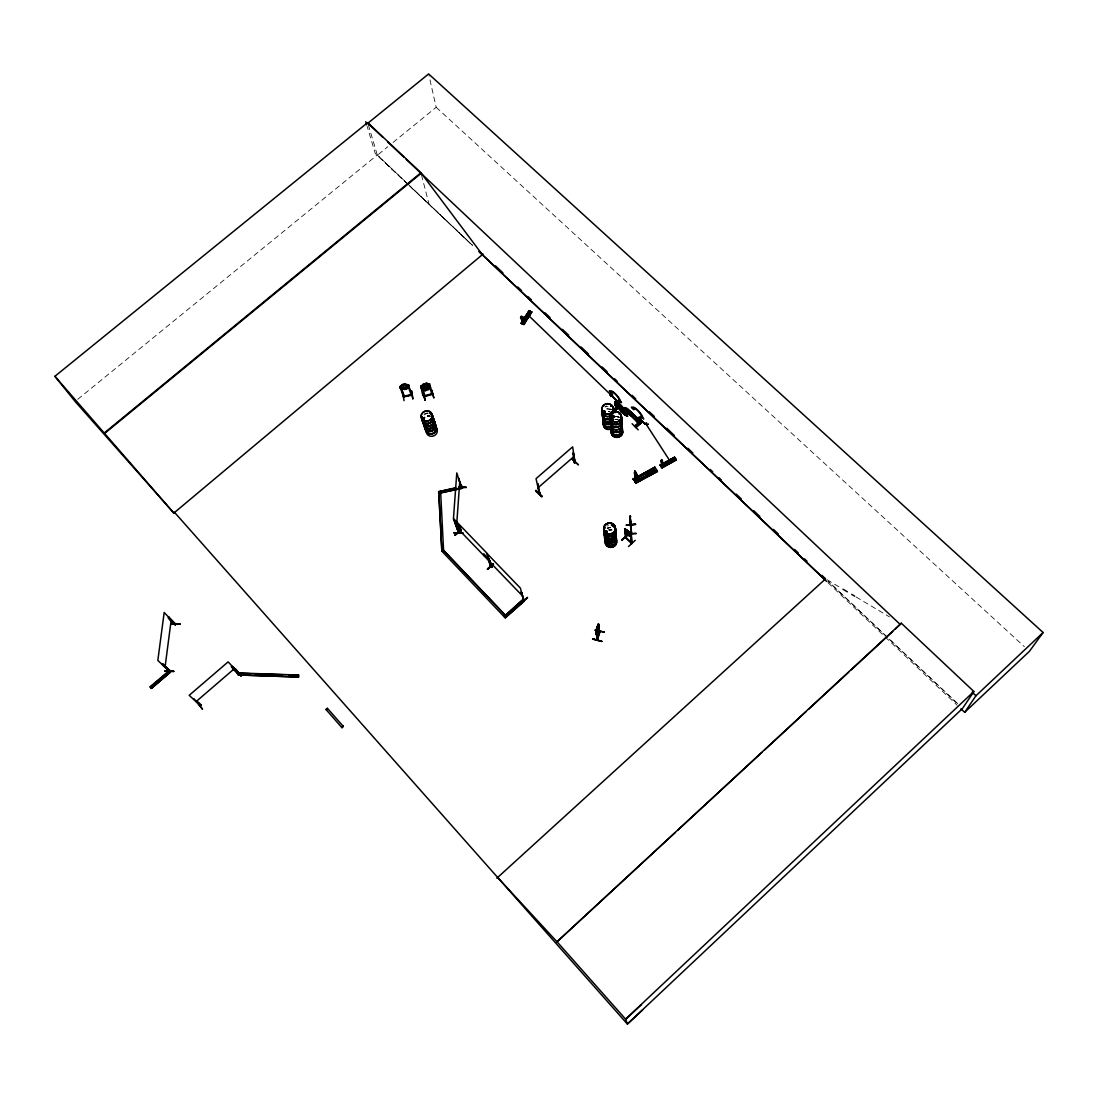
<?xml version="1.0" encoding="UTF-8"?>
<svg xmlns="http://www.w3.org/2000/svg" width="1098" height="1098" viewBox="0 0 1098 1098"><rect width="100%" height="100%" fill="white"/><g stroke="black" fill="none" stroke-linecap="round" stroke-linejoin="round"><path stroke-width="0.75" stroke-dasharray="5 3.75" d="M612.89 416.966L613.59 415.62M77.766 399.301L377.287 154.996L472.442 245.252M408.14 184.437L377.369 155.257L387.827 146.72M393.057 142.465L436.181 107.275L429.002 75.611M607.208 528.124L610.227 527.438A5.861 5.476 -5.8 0 0 607.249 528.069M619.245 417.336A5.819 5.298 -6.6 0 0 613.439 417.267L614.866 416.746M618.037 419.491A5.723 5.215 -6.5 0 0 615.086 419.45L618.064 419.312M615.072 419.409L618.078 419.422M608.443 411.311L609.925 411.517L608.443 411.434M617.872 416.787L616.376 416.581L619.258 417.336A5.819 5.298 -6.6 0 0 613.453 417.405M428.796 415.84L430.251 416.046A5.71 5.174 -18.6 0 0 427.328 416.018M827.055 579.717L841.562 588.363M856.083 596.996L889.449 616.87M436.181 107.275L1024.379 646.681M408.031 184.45L375.255 153.5L367.185 126.476M472.456 245.307L409.266 185.617L472.552 245.54M957.703 703.626L828.098 581.213L957.456 703.859M827.961 582.681L883.89 635.728M885.125 636.909L957.209 705.273M368.324 124.829L377.369 155.257M421.495 174.966L429.057 204.283M613.892 415.332L614.057 416.815A5.71 5.202 -7.1 0 0 613.809 415.511M423.924 414.948A5.641 5.106 -18.6 0 1 427.973 413.493M424.995 413.781A5.737 5.188 -18.6 0 1 427.877 413.109M424.981 413.685A5.641 5.106 -18.6 0 1 426.367 413.191M427.369 416.156A5.71 5.174 -18.6 0 1 430.292 416.197M427.438 416.389A5.627 5.092 -18.6 0 1 428.893 416.238M425.05 413.919A5.737 5.188 -18.6 0 1 427.932 413.246M611.957 530.114A5.861 5.476 -5.7 0 0 608.937 530.046A5.833 5.449 -5.7 0 1 611.957 530.265M607.29 528.467A5.861 5.476 -5.8 0 1 610.241 527.809M607.235 528.262A5.957 5.572 -5.8 0 1 610.227 527.575M607.043 526.066A5.888 5.49 -5.8 0 1 608.484 525.544M613.466 417.185A5.737 5.215 -6.6 0 1 619.19 417.254M615.113 419.724A5.696 5.188 -6.5 0 1 618.05 419.752M613.549 415.497A5.806 5.284 -7.2 0 1 611.957 417.858M608.21 408.772A5.806 5.284 -7.2 0 0 606.714 408.936A5.806 5.284 -7.2 0 1 608.223 408.923M612.876 417.034A5.723 5.202 -7.2 0 0 613.494 415.785A5.806 5.284 -7.2 0 1 612.931 416.911M608.237 409.156A5.723 5.202 -7.2 0 1 611.064 409.883M609.719 409.115A5.806 5.284 -7.2 0 1 611.092 409.664M608.429 411.338A5.696 5.188 -7.1 0 1 609.884 411.53M613.768 415.25A5.696 5.188 -7.1 0 1 613.906 416.595L613.919 416.993A5.696 5.174 -7.1 0 0 613.796 415.662M608.457 411.599A5.71 5.202 -7.1 0 1 609.912 411.791M605.108 407.029A5.737 5.215 -7.2 0 1 608.004 406.37M612.629 415.854A5.682 5.174 -7.1 0 1 613.494 416.938M614.057 417.871A5.765 5.243 -7.1 0 0 612.657 415.497L613.974 417.762A5.682 5.174 -7.1 0 0 612.588 415.387M606.467 406.123L605.039 406.631A5.833 5.298 -7.2 0 1 606.467 406.136M610.447 529.634L608.896 529.785A5.833 5.449 -5.7 0 1 611.929 529.895L610.447 529.634M610.447 529.73L608.896 529.881L610.447 529.758M611.092 409.513L609.706 408.964A5.806 5.284 -7.2 0 1 611.078 409.513M428.742 415.771A5.641 5.106 -18.6 0 0 427.287 415.922A5.627 5.092 -18.6 0 1 428.742 415.771"/><path stroke-width="1.5" d="M164.851 671.043L173.909 671.427L164.961 671.29M672.182 458.648L673.733 460.968M672.278 461.846L670.727 459.444M661.861 464.125L660.406 465.428L674.597 457.235L660.2 465.113L660.694 465.868L674.913 457.866M674.584 457.344L660.173 465.072L661.847 467.556L676.162 459.65L661.97 467.844L676.286 460.007L674.597 457.235M453.872 532.859L462.862 532.832M237.758 673.445L237.237 672.964L238.376 672.909L228.137 661.874L189.199 695.322L200.275 705.657L200.797 704.806L200.316 705.712M237.36 673.294L238.046 672.813M238.293 672.964L298.642 675.05L298.629 677.013L238.252 674.982L238.376 672.909L237.648 673.472C227.89 664.345 231.307 663.521 238.444 673.239L250.179 673.637M638.336 419.189L638.034 418.393L639.022 419.326L639.091 424.075L638.405 423.416M615.8 403.323L615.484 402.376M615.909 402.431L617.09 403.103L616.651 408.374M599.234 632.036C601.704 628.934 592.618 652.555 599.879 631.528M458.25 532.159C458.099 533.848 458.223 530.965 459.019 532.516M461.325 487.375L461.668 488.226M458.676 532.804L458.552 531.707M461.736 487.965L458.58 478.55L461.833 487.704M458.648 487.388L466.156 487.114L461.668 487.073M455.327 523.526L459.17 533.34M458.895 478.55L458.525 479.304M458.195 531.679L458.044 532.448M662.519 466.389L662.574 462.08L662.959 463.781M456.809 522.621L459.733 482.132M601.773 641.205L592.632 638.926L601.773 641.41M631.199 525.448L631.172 524.762M631.048 532.791L631.542 533.518L630.458 524.021M631.501 533.12L630.897 524.034M631.13 533.45L630.746 524.693M179.976 624.254L171.137 624.048L179.852 624.062M169.353 671.07L169.545 670.151L169.298 671.303L157.838 660.42L164.165 612.492L175.392 624.158M169.023 670.878L169.161 670.164M175.749 624.186L175.282 625.119L175.035 624.076M169.751 670.507L169.655 671.29M169.806 670.507C161.145 665.978 158.62 658.58 169.367 670.343M175.776 624.337L168.776 617.007L168.365 617.79C169.806 621.962 177.849 624.625 175.007 624.748M631.926 543.222L625.325 537.1L631.693 543.551L631.089 542.687M625.338 537.059L631.926 543.345L631.377 534.836L630.403 534.383M162.545 664.565L162.655 663.741M168.776 617.007L168.365 617.79M617.09 400.564L611.71 395.829L618.421 402.595L618.572 401.854M625.462 537.526L625.023 528.632L626.011 537.993M165.043 667.186L171.206 619.862M669.821 461.05L669.492 462.285L669.135 461.064M615.209 401.882L625.352 411.723L615.141 401.58L615.566 405.574L615.347 402.623M648.191 474.158L647.71 473.005M523.719 600.373L523.17 600.126M523.142 599.92L523.856 600.716L523.526 599.577M490.477 565.003L490.724 565.841L490.106 565.209M491.053 565.923L490.092 565.333M490.916 566.39L491.918 567.048L491.204 566.046M595.981 632.915L597.49 625.764M596.077 633.944L598.492 623.993L599.563 632.475M634.795 470.96L636.209 473.06M637.183 477.232L636.497 473.43L637.156 476.628M630.321 521.193L630.595 526.313L630.636 524.693M613 525.599L613.013 525.956A5.984 5.586 -5.8 0 1 615.058 528.056M605.767 531.103L606.796 531.803M606.782 531.693L606.645 530.91M619.148 414.262L619.313 413.356M610.625 405.793L611.312 406.342L611.092 405.491M610.666 406.109L611.531 405.917M612.135 420.328L612.217 418.928L612.451 420.122M612.066 419.628L612.945 419.093L612.588 420.012M604.682 412.107C606.576 411.187 602.871 413.397 603.79 411.146M604.339 419.409L604.476 420.218M596.077 632.05L597.436 640.244L596.104 631.954M459.197 533.271L458.484 532.338M660.914 460.391L662.629 466.334M661.421 460.515L661.902 459.829M615.415 405.313L625.558 415.058L615.402 404.942L616.047 405.56M424.322 418.805L422.895 419.312M430.169 412.67L430.279 412.889M429.84 413.273L430.581 413.438M423.746 419.203L423.087 418.311M601.759 641.452L592.618 638.995M636.566 417.899L637.073 421.179M636.634 417.803L636.744 421.495M637.334 421.797L631.954 416.073M403.268 384.698L403.076 386.99L405.176 387.223L405.684 385.673L403.241 384.616M631.089 533.477L630.156 516.115L630.499 524.926M599.7 632.311L598.355 624.076L599.247 632.393M424.336 384.108L424.103 386.469L426.161 386.565L426.683 384.945L424.308 384.026M425.228 396.323L421.742 385.974L420.959 386.208C423.91 402.87 422.469 393.825 432.777 394.168M431.926 394.072L432.667 393.866L424.363 396.186M598.547 625.009L598.781 624.199M424.857 385.727L424.624 388.088L426.683 388.184L427.204 386.578L424.885 385.823M171.123 623.952L180.003 623.801L171.178 623.595M458.566 532.503L453.419 519.011L456.782 472.909L461.736 488.459M458.593 532.818L453.831 518.887L486.62 552.857L491.053 566.76M535.618 490.806L542.124 496.543L535.934 490.298M411.325 395.266C413.081 394.813 409.376 389.227 408.456 384.698L407.66 384.876L411.325 395.307L411.119 394.511M490.188 565.621L487.883 557.139L491.931 567.007L489.818 560.419M575.105 462.436C569.793 433.271 578.399 482.365 572.895 453.254M539.022 493.345L539.845 492.631M642.632 1009.913L627.397 1024.063L625.599 1019.164L973.871 691.479L901.307 623.211L895.254 629.154M646.31 473.375L646.214 474.185M647.477 474.83L648.191 474.061M409.183 386.647L408.607 384.945L405.093 383.984L402.184 384.657L401.374 386.592L401.813 387.8L405.972 387.951L407.523 386.578L405.107 384.08L402.252 384.684L399.85 386.908L400.427 388.514L406.85 388.884C411.942 383.476 406.644 390.421 403.886 389.419L400.413 388.431M526.669 316.032L527.232 316.951L527.85 316.128M639.063 423.952C637.073 424.089 639.75 424.13 638.322 418.558L637.595 419.312L638.432 419.848M638.446 418.928L637.718 419.436M613.411 419.793L612.368 420.314M603.543 411.517L604.641 412.052M638.226 429.867L632.105 423.704M425.008 396.021L424.35 396.213M596.447 632.215L598.383 623.966L596.543 628.742L596.338 632.887M423.759 419.271L423.828 418.228A5.641 5.106 -18.6 0 0 424.432 424.83A5.641 5.106 -18.6 0 0 431.596 424.926A5.641 5.106 -18.6 0 0 433.353 418.407A5.627 5.092 -18.6 0 1 431.583 424.912A5.627 5.092 -18.6 0 1 424.446 424.83A5.627 5.092 -18.6 0 1 423.718 418.283M422.84 418.407L422.73 419.23M523.032 322.441L522.291 323.114L522.854 322.277M522.168 323.553L522.305 323.21M522.497 323.237L523.019 322.455L522.017 322.757M646.695 425.063L648.122 424.157L646.695 425.063L670.988 462.56L669.437 460.144M400.592 386.62L404.27 396.817L404.078 396.049M404.393 396.762L400.701 386.359L399.946 386.894L400.701 386.359M403.35 396.529L412.038 394.786M411.983 395.115L411.805 394.374L411.928 395.184L403.515 396.927L399.905 386.523M521.975 323.663L521.138 323.265L529.112 310.734L531.803 311.928L523.485 324.377M523.156 324.212L531.473 311.859M523.321 324.198L531.775 311.832L523.966 324.624L521.125 323.251L529.277 310.624L529.963 311.146L522.003 323.677L529.812 311.022M521.66 316.251L522.648 316.924M521.276 318.557L521.207 318.653A1.963 0.714 33 0 1 521.303 317.377L521.358 317.281A1.963 0.714 33 0 0 521.276 318.557L522.195 322.318L523.87 323.128L523.65 319.696A1.963 0.714 33 0 0 523.046 318.091L522.717 316.828M522.25 322.222L523.924 323.032L523.581 319.793A1.963 0.714 33 0 0 522.977 318.187L522.868 317.102M521.454 323.416L529.291 310.72M973.802 691.726L962.424 708.581L627.397 1024.063L174.527 512.354L173.772 512.986L54.9 376.298L367.665 122.619L420.918 172.757L482.365 254.667L479.895 252.32L824.873 579.524L496.859 878.194M616.102 402.266L617.103 403.213L616.362 403.844L615.813 403.076M616.17 407.783L616.856 408.442L616.403 402.444L615.676 403.199M960.928 708.814L964.662 712.341L975.957 695.748L1043.1 632.517L428.618 73.937L367.844 123.237L382.708 137.223M1043.1 632.517L1029.43 651.32L964.662 712.341M637.238 418.338L637.362 422.085L637.54 418.132L626.985 408.607L637.513 418.118M574.446 462.903L574.858 461.764M574.24 462.574L575.091 462.025L574.227 462.258M538.006 483.957C537.375 483.01 539.447 495.486 539.777 492.728M538.94 493.318L539.804 493.112M646.324 423.581C647.6 420.918 643.332 425.859 646.132 423.814M237.154 672.992L237.937 672.388M199.767 705.177L201.003 705.081L200.44 704.641M200.097 705.287L200.673 704.861M197.105 702.226L202.526 709.239L197.201 702.349M605.876 530.979L605.643 532.118M606.618 531.075L605.753 531.514L606.604 531.94M542.055 496.392L535.893 490.531M541.753 496.845L535.646 490.751M610.186 394.251C608.278 397.325 613.137 392.398 610.186 394.251L527.136 314.097M597.23 639.269L596.667 628.756M420.959 386.208L426.175 383.216L429.565 384.026M423.828 385.837L426.724 384.931L430.114 385.727L427.767 388.157L424.857 388.994L421.495 388.28L423.814 385.755M424.899 388.939L421.467 388.198L423.897 385.878L423.375 388.994L427.451 388.87L428.989 387.388L426.697 384.986L429.991 385.659M424.857 388.994L427.74 388.074L430.087 385.645M429.593 384.108L426.175 383.216L428.467 385.769L425.05 387.8L422.84 387.374L423.252 384.039L420.918 386.496L422.03 389.886L425.448 390.627L428.289 389.776L430.526 387.361M399.946 386.894L402.252 384.684M634.864 480.169L634.919 481.404L634.15 479.291L635.111 481.295M625.64 1019.301L641.493 1004.601M675.201 832.545L557.002 941.796L901.307 623.211M677.713 830.225L761.971 752.35M764.483 750.03L805.973 711.669M808.485 709.349L848.727 672.154M851.238 669.835L892.743 631.474M628.921 533.052L628.18 531.103M631.762 543.62L631.199 535.097L628.893 531.624L629.14 535.797L631.226 536.387M629.14 535.797L624.638 528.907M631.377 534.836L628.825 531.693L630.046 535.097L627.274 533.175L625.791 530.965L626.725 529.483M628.509 546.543L635.248 540.312M627.397 534.904L621.756 539.928L628.797 534.15L622.058 540.189M626.052 537.745L625.599 537.155M631.487 542.783L630.499 534.465L631.13 535.042M523.609 599.865L521.358 592.11L524.089 600.373M521.934 592.7L521.125 592.33M527.369 597.381L520.548 603.667L527.493 597.614M520.589 603.708L527.465 597.573M490.971 566.472L491.931 567.007M488.445 557.702L487.636 557.345M489.077 559.074L488.761 558.278L491.684 567.268M487.498 568.915L493.153 563.85M487.361 569.135L493.235 563.974M487.636 569.395L493.331 564.262M493.51 564.317L487.608 569.286M571.934 459.225L578.468 464.879L572.264 458.895M443.112 549.933L505.272 615.168L443.112 549.933L441.767 551.086L505.204 617.845L523.664 601.58L522.387 600.084L503.996 616.582M505.231 615.498L522.387 600.084M456.233 524.748C454.38 521.234 461.393 536.757 458.827 532.201M460.652 530.224L454.984 535.179L461.009 530.526M454.997 535.193L460.899 530.375M341.958 727.686L343.194 726.272L341.958 727.686L326.024 709.541L327.41 708.32L343.345 726.464M235.796 669.149L241.107 675.997L235.507 669.396M624.666 411.338L627.48 416.375L627.48 415.044L621.221 409.403L622.895 412.546M632.722 416.389C623.321 411.681 640.175 420.658 629.84 411.434M639.201 416.732L640.765 418.777M639.022 419.23L638.295 419.971L637.595 419.203M640.752 418.201L640.587 418.928M634.52 426.175L641.163 420.41M635.591 427.04L642.261 421.454M635.907 427.493L642.508 421.701L635.893 427.465M194.03 698.63C192.315 699.097 199.932 702.185 200.989 705.026M443.208 550.18L441.767 551.086M616.898 401.127C619.272 402.691 629.73 415.387 617.323 401.799M616.582 408.442L616.307 403.666L617.09 403.103M615.36 404.97L625.558 415.058M612.753 410.13L619.382 404.407M613.096 410.46L619.615 404.627M613.864 411.174L620.466 405.436M613.768 410.954L620.439 405.409M614.111 411.421L620.713 405.684L614.111 411.434M619.643 407.578L622.305 412.587L624.913 414.797M619.588 408.827L622.388 412.519M622.113 408.744L619.574 407.495L619.656 408.881M624.817 408.868L627.452 412.683L624.817 407.674M625.105 408.483C634.013 415.456 626.093 412.972 624.735 407.591L627.301 408.84M627.164 409.156L627.219 408.401M627.246 408.964L624.666 407.646L629.264 411.476L630.925 414.605L629.401 413.932M615.745 402.156L615.113 401.594L625.119 411.928M537.91 487.869L574.034 456.452M637.416 422.071L627.233 411.599L627.452 412.368M627.205 412.285L637.65 421.824L627.191 411.956M627.027 415.14L622.593 410.899L627.095 415.071M631.117 532.379L631.076 533.381M196.02 701.663L234.382 668.668M151.4 688.419L150.11 686.95L169.119 670.7L170.41 672.168L151.4 688.419L170.41 672.168M168.076 671.99L150.11 686.95M483.065 254.077L173.841 513.068L75.117 401.47L54.9 376.298M626.793 530.979L628.111 531.171M104.735 432.598L420.918 172.757M105.106 433.051L421.083 173.36M634.658 479.799L635.124 479.716M661.092 465.511L661.696 465.374M668.998 461.229L669.821 461.119M645.006 423.952L638.707 417.94L644.979 423.842M605.698 530.91L606.59 530.705M606.892 532.063L605.561 531.871M604.024 411.379L604.806 411.393M241.148 675.915L235.356 669.327M539.626 492.81L537.787 483.738M539.338 493.524L536.03 478.659L572.662 446.845L575.009 462.464M637.211 477.177L636.716 481.048L635.179 478.618L634.356 472.414M661.229 461.421L661.065 460.597M654.888 467.432L633.422 479.263L635.564 477.356M635.893 483.202L657.428 471.44L635.605 482.736L633.258 479.085L654.724 467.254M633.285 479.112L654.902 467.281L657.414 471.426M635.179 478.618L634.781 473.567M636.401 477.932L655.039 467.748M633.875 479.963L653.804 468.846M655.355 468.105L633.67 479.716M660.474 465.538L674.899 457.784L660.461 465.525M654.106 469.313L634.026 480.279L633.244 479.03M661.943 467.817L661.435 467.007L675.846 459.28L661.627 467.309L660.296 464.729M661.463 467.048L675.86 459.252M655.177 470.946L635.097 481.926L635.907 483.202M657.235 471.069L635.742 482.887L657.263 471.124L656.604 470.164L635.111 481.953L656.81 470.411M428.838 384.327L431.953 394.429M423.073 392.631L425.214 400.29M402.623 392.659L404.078 400.66M403.474 396.186L404.174 396.076M646.695 473.114L647.71 473.101M423.142 418.132L424.377 418.64M603.982 411.023L604.874 411.036M612.794 420.328L613.219 419.052M428.632 384.245L429.387 383.792L428.796 384.204M421.042 386.469L421.742 385.974M429.387 383.792L432.694 394.196L424.404 396.584M425.297 400.29L422.757 392.727L425.228 400.084M433.806 397.874L431.665 389.982L433.806 397.668M458.827 532.448L459.513 533.079L456.946 525.901M490.367 565.223L487.883 557.139M441.794 550.029L438.953 493.263L440.696 493.112L443.551 549.878L441.794 550.029L438.624 491.684L455.835 487.732M458.964 487.018L462.093 486.304L462.519 488.171L438.953 493.263L462.519 488.171M454.366 488.377L438.624 491.684M407.687 385.247L408.456 384.698M404.297 396.158L410.995 394.731M412.848 398.78L411.805 390.902M432.502 393.564L432.626 394.292M439.049 493.537L440.696 493.112M441.698 549.782L443.551 549.878M458.882 532.503L455.643 523.54M631.281 542.714L630.787 534.259M490.133 565.552L490.806 566.129M630.06 516.225L631.13 525.86L630.458 524.089M630.252 517.597L630.595 526.203M630.321 519.793L630.499 524.432M630.389 521.838L630.636 524.775M635.536 524.213L626.299 525.132L635.536 524.199M635.55 524.528L626.299 525.132M626.684 533.601L636.003 533.779M458.593 487.306L466.128 487.581M453.817 532.763L462.917 533.01M164.947 671.207L173.772 671.29M255.216 673.801L282.035 674.694M288.747 674.927L298.642 675.05M597.23 626.944L596.804 630.417L596.955 627.919M628.962 533.642L626.834 531.583M661.161 465.895L661.778 465.099M624.57 528.824L628.934 531.624M646.942 474.844L646.214 474.089M527.109 314.001L529.62 315.222M526.409 315.222L528.92 316.444M522.291 321.947L524.624 323.169M522.236 323.443L522.923 323.924L522.854 323.018M624.899 415.044L627.562 416.307M843.017 589.228L847.368 591.808M851.719 594.402L854.628 596.132M625.805 537.224L625.023 528.632M624.858 414.426L627.411 416.293M641.397 420.63L634.809 426.422M635.55 482.64L656.92 470.644M387.649 141.889L403.748 157.041M406.219 159.375L900.278 624.501M972.238 692.234L975.957 695.748M162.339 663.741L169.408 670.411M495.486 265.853L502.925 272.908M517.817 287.031L521.55 290.558M527.754 296.446L531.473 299.974M545.13 312.916L550.084 317.624M562.505 329.386L568.709 335.274M581.116 347.037L588.569 354.105M602.212 367.048L607.18 371.755M614.619 378.81L617.103 381.171M631.995 395.28L635.728 398.821M649.371 411.764L654.339 416.471M666.747 428.234L674.199 435.288M687.842 448.231L692.811 452.939M710.186 469.422L712.671 471.769M718.874 477.657L721.359 480.004M736.25 494.127L741.219 498.835M753.626 510.597L759.83 516.485M773.486 529.428L778.441 534.136M794.581 549.439L798.301 552.967M804.505 558.855L806.989 561.202M821.88 575.325L825.614 578.852M478.769 251.428L826.725 581.501M637.842 418.544L638.899 419.203M627.246 408.744L637.499 418.558L627.013 408.95M638.748 419.463L638.034 418.393M616.843 400.55L618.613 402.431M615.264 412.395L612.808 410.048L615.278 412.56M629.209 535.728L626.944 533.669L626.642 529.552M661.147 465.442L661.435 466.568L660.831 465.895M661.559 459.623L662.3 460.776M486.936 553.433L520.383 588.103L523.664 600.647M454.943 522.003L460.337 527.603L461.201 530.114L455.821 524.528M456.85 527.562L489.2 561.147M489.53 561.709L522.524 595.967M238.252 674.982L298.629 677.013M497.655 877.467L557.002 941.796M231.307 666.582L237.786 673.486M556.878 941.576L625.599 1019.164M624.817 408.978L627.438 412.052M326.024 709.541L327.41 708.32M626.217 537.347L625.819 532.063M652.72 468.585L655.039 472.222M635.605 477.946L637.718 481.185M635.344 478.522L636.881 480.951M633.381 478.55L633.587 479.304M675.75 459.17L676.272 459.98M655.479 468.448L654.902 467.391M636.071 472.744L634.973 471.015L634.617 473.663M612.451 427.616L612.602 428.042A5.641 5.133 -7 0 1 603.269 424.226M484.506 556.261L483.738 553.845L487.992 558.264L488.747 560.666M505.204 617.845L523.664 601.58M662.492 460.927L662.465 462.134M365.758 121.713L366.705 124.884M425.406 390.682L422.03 389.886M597.655 639.05L596.571 632.091M462.093 486.304L462.436 487.883M411.27 390.806L412.779 398.835M521.179 316.293L521.303 317.377M528.481 311.983L530.965 313.095M595.912 632.805L596.049 634.054M661.339 461.366L661.6 464.715M614.88 401.827L615.086 405.574M634.342 479.181L634.205 480.293M635.55 427.012L642.165 421.234M635.962 533.161L626.725 534.259M630.526 516.252L630.568 517.034L630.197 516.266M638.226 419.793L638.377 424.473M637.801 420.726L637.938 424.061M644.965 472.826L647.271 476.34M630.156 516.115L630.211 517.707M649.083 470.575L651.402 474.089M651.265 469.381L653.585 472.895M661.751 463.932L663.178 466.499M667.982 460.94L669.533 463.274M423.759 418.544A5.71 5.174 -18.6 0 0 424.487 425.187A5.71 5.174 -18.6 0 0 431.734 425.283A5.71 5.174 -18.6 0 0 433.518 418.667A5.71 5.174 -18.6 0 1 431.281 425.406A5.71 5.174 -18.6 0 1 423.787 424.391A5.71 5.174 -18.6 0 1 424.693 417.336M431.61 416.732A5.71 5.174 -18.6 0 1 432.708 417.569M431.569 416.595A5.71 5.174 -18.6 0 1 432.667 417.432M431.802 415.044A5.655 5.119 -18.6 0 1 431.912 421.687A5.655 5.119 -18.6 0 1 424.83 423.32A5.655 5.119 -18.6 0 1 422.277 417.24M432.461 415.662A5.655 5.119 -18.6 0 1 427.726 423.348A5.655 5.119 -18.6 0 1 422.126 416.787M431.651 414.577A5.655 5.119 -18.6 0 0 430.567 413.754A5.737 5.188 -18.6 0 1 432.42 420.644A5.737 5.188 -18.6 0 1 425.132 423.265A5.737 5.188 -18.6 0 1 422.099 416.924M433.49 418.86A5.627 5.092 -18.6 0 1 428.796 426.491A5.627 5.092 -18.6 0 1 423.224 419.971M431.61 416.952A5.627 5.092 -18.6 0 1 432.694 417.789M430.704 413.987A5.737 5.188 -18.6 0 1 432.475 420.781A5.737 5.188 -18.6 0 1 425.173 423.403A5.737 5.188 -18.6 0 1 422.154 417.062M433.449 420.095A5.586 5.065 -18.6 0 1 430.992 428.426A5.627 5.092 -18.6 0 1 423.691 423.595A5.586 5.065 -18.6 0 0 430.992 428.426A5.627 5.092 -18.6 0 0 433.463 420.081A5.627 5.092 -18.6 0 1 431.034 428.549A5.627 5.092 -18.6 0 1 423.732 423.691A5.6 5.078 -18.6 0 0 431.075 428.673A5.6 5.078 -18.6 0 0 433.532 420.314M436.771 428.769A5.559 5.051 -18.6 0 1 432.118 436.331A5.559 5.051 -18.6 0 1 426.6 429.867M434.904 426.875A5.559 5.051 -18.6 0 1 435.975 427.698M435.233 425.475A5.572 5.065 -18.6 0 1 432.79 433.792A5.572 5.065 -18.6 0 1 425.544 428.961M435.247 425.269A5.655 5.133 -18.6 0 1 432.763 433.71A5.655 5.133 -18.6 0 1 425.42 428.81M435.083 425.022A5.572 5.065 -18.6 0 1 432.639 433.353A5.572 5.065 -18.6 0 1 425.393 428.508M434.355 422.799A5.6 5.078 -18.6 0 1 431.898 431.143A5.6 5.078 -18.6 0 1 424.638 426.299M434.355 422.593A5.668 5.147 -18.6 0 1 431.871 431.047A5.668 5.147 -18.6 0 1 424.501 426.134M434.314 422.456A5.668 5.147 -18.6 0 1 431.83 430.91A5.668 5.147 -18.6 0 1 424.459 425.997M434.204 422.346A5.6 5.078 -18.6 0 1 432.42 430.402A5.6 5.078 -18.6 0 1 424.555 427.177M615.607 529.414A5.984 5.586 -5.8 0 1 608.786 536.277A5.984 5.586 -5.8 0 1 604.724 527.836M615.594 529.291A5.984 5.586 -5.8 0 1 608.772 536.153A5.984 5.586 -5.8 0 1 604.71 527.713M611.517 525.256A5.984 5.586 -5.8 0 1 615.045 527.932M615.498 529.167A5.902 5.504 -5.8 0 1 608.772 535.934A5.902 5.504 -5.8 0 1 604.765 527.616M611.476 525.187A5.902 5.504 -5.8 0 1 614.962 527.836M615.539 529.579A5.902 5.504 -5.8 0 1 609.582 536.4A5.902 5.504 -5.8 0 1 604.161 529.332M615.223 530.636A5.874 5.49 -5.8 0 1 610.584 538.747A5.874 5.49 -5.8 0 1 604.422 531.734M615.278 530.471A5.957 5.572 -5.8 0 1 610.584 538.679A5.957 5.572 -5.8 0 1 604.325 531.569M615.182 530.238A5.874 5.49 -5.8 0 1 610.543 538.349A5.874 5.49 -5.8 0 1 604.38 531.336M615.415 532.736A5.861 5.476 -5.7 0 1 611.545 540.71A5.861 5.476 -5.7 0 1 604.38 535.234M615.36 532.516A5.833 5.449 -5.7 0 1 611.517 540.436A5.833 5.449 -5.7 0 1 604.394 535M614.949 536.249A5.806 5.435 -5.6 0 1 615.017 543.592A5.806 5.435 -5.6 0 1 607.208 544.388A5.806 5.435 -5.6 0 1 605.794 537.169M605.355 540.34A5.806 5.435 -5.6 0 0 610.68 547.312A5.806 5.435 -5.6 0 0 616.541 540.587A5.806 5.435 -5.6 0 1 610.694 547.38A5.806 5.435 -5.6 0 1 605.369 540.422M615.141 538.116A5.806 5.435 -5.6 0 1 616.019 539.269M614.99 535.934A5.888 5.517 -5.6 0 1 615.058 543.386A5.888 5.517 -5.6 0 1 607.125 544.196A5.888 5.517 -5.6 0 1 605.698 536.881M615.621 535.042A5.833 5.449 -5.7 0 1 611.023 543.085A5.833 5.449 -5.7 0 1 604.902 536.126M615.58 534.644A5.833 5.463 -5.7 0 1 610.982 542.7A5.833 5.463 -5.7 0 1 604.861 535.728M615.676 534.863A5.915 5.531 -5.7 0 1 611.01 543.03A5.915 5.531 -5.7 0 1 604.806 535.961M615.141 538.198A5.806 5.435 -5.6 0 1 616.019 539.338M615.415 532.859A5.847 5.463 -5.7 0 1 612.286 540.587A5.847 5.463 -5.7 0 1 604.559 536.771M621.248 419.642A5.737 5.229 -6.6 0 1 619.725 426.257A5.737 5.229 -6.6 0 1 612.355 426.161A5.737 5.229 -6.6 0 1 611.339 419.518M620.548 420.85A5.737 5.229 -6.5 0 1 620.946 427.561A5.737 5.229 -6.5 0 1 613.768 429.208A5.737 5.229 -6.5 0 1 610.9 423.073M621.125 416.677A5.847 5.325 -6.6 0 1 619.56 423.403A5.847 5.325 -6.6 0 1 612.066 423.32A5.847 5.325 -6.6 0 1 611.023 416.554M621.221 419.189A5.751 5.229 -6.6 0 1 619.684 425.804A5.751 5.229 -6.6 0 1 612.313 425.708A5.751 5.229 -6.6 0 1 611.298 419.052A5.819 5.298 -6.6 0 0 612.272 425.928A5.819 5.298 -6.6 0 0 619.752 426.01A5.819 5.298 -6.6 0 0 621.303 419.312M621.056 416.869A5.765 5.243 -6.6 0 1 619.519 423.512A5.765 5.243 -6.6 0 1 612.121 423.416A5.765 5.243 -6.6 0 1 611.106 416.746M621.029 416.403A5.765 5.243 -6.6 0 1 619.492 423.046A5.765 5.243 -6.6 0 1 612.094 422.95A5.765 5.243 -6.6 0 1 611.064 416.279M621.797 427.438A5.682 5.174 -6.5 0 1 620.274 433.985A5.682 5.174 -6.5 0 1 612.986 433.888A5.682 5.174 -6.5 0 1 611.984 427.3M620.548 421.124A5.71 5.202 -6.5 0 1 620.946 427.795A5.71 5.202 -6.5 0 1 613.796 429.442A5.71 5.202 -6.5 0 1 610.941 423.334M621.962 429.689A5.668 5.174 -6.4 0 1 620.452 436.235A5.668 5.174 -6.4 0 1 613.164 436.139A5.668 5.174 -6.4 0 1 612.162 429.551M622.127 425.983A5.696 5.202 -6.5 0 1 616.376 432.461A5.696 5.202 -6.5 0 1 611.133 425.832M622.182 425.667A5.778 5.27 -6.5 0 1 616.349 432.241A5.778 5.27 -6.5 0 1 611.037 425.516M621.839 427.095A5.765 5.257 -6.5 0 1 617.309 434.89A5.765 5.257 -6.5 0 1 611.257 428.234M622.195 425.804A5.778 5.27 -6.5 0 1 616.362 432.379A5.778 5.27 -6.5 0 1 611.051 425.653M610.913 421.344A5.71 5.202 -7.1 0 1 603.406 414.138M610.872 421.056A5.682 5.174 -7.1 0 1 603.406 413.877M613.343 412.862A5.833 5.298 -7.2 0 0 613.453 410.103A5.833 5.298 -7.2 0 1 611.723 415.071M610.502 416.046A5.833 5.298 -7.2 0 1 602.212 409.979M610.488 415.909A5.833 5.298 -7.2 0 1 602.198 409.829M610.708 418.914A5.723 5.202 -7.2 0 1 602.322 414.289M610.735 418.818A5.806 5.284 -7.2 0 1 602.226 414.124M613.137 411.613A5.806 5.284 -7.2 0 1 613.672 412.903M610.721 418.681A5.806 5.284 -7.2 0 1 602.212 413.987M613.123 411.476A5.806 5.284 -7.2 0 1 613.658 412.752M610.913 421.467A5.682 5.174 -7.1 0 1 603.447 414.289M611.133 423.993A5.682 5.174 -7.1 0 1 603.667 416.815M611.147 423.759A5.765 5.243 -7.1 0 1 603.571 416.471M611.092 423.54A5.682 5.174 -7.1 0 1 603.625 416.348M611.353 426.71A5.668 5.161 -7.1 0 1 603.31 420.781M611.38 426.614A5.737 5.229 -7.1 0 1 603.214 420.603M611.312 426.244A5.668 5.161 -7.1 0 1 603.269 420.328M612.725 428.138A5.627 5.119 -7 0 1 603.296 424.377M673.143 458.031L674.707 460.529L673.143 458.031M610.996 396.405L612.602 395.019L610.996 396.405M423.526 387.155L425.434 387.951L424.267 389.653L425.997 388.033L428.398 388.431L426.422 387.649L427.561 386.043L425.873 387.553L423.526 387.155M604.367 632.105L595.102 630.156L604.367 632.105M611.806 393.372L609.294 390.97L610.159 391.794A7.686 2.059 49.2 0 1 615.168 393.537A7.686 2.059 49.2 0 1 620.672 401.813L621.537 402.65L618.847 400.07L619.711 400.907A6.41 1.716 49.2 0 0 615.127 394.004A6.41 1.716 49.2 0 0 610.941 392.535L611.806 393.372M633.917 409.595L631.364 407.18L632.242 408.003A7.713 2.1 48.9 0 1 637.403 409.856A7.713 2.1 48.9 0 1 642.865 418.118L643.744 418.956L641.012 416.362L641.891 417.199A6.437 1.757 48.9 0 0 637.334 410.309A6.437 1.757 48.9 0 0 633.024 408.758L633.917 409.595M530.43 313.946L527.918 312.738L530.444 314.042M528.083 317.61L525.585 316.402L528.083 317.61M649.453 475.146L647.134 471.509L649.453 475.269M424.816 421.001A5.682 5.147 -18.6 0 0 432.2 414.715A5.682 5.147 -18.6 0 0 422.991 412.272A5.682 5.147 -18.6 0 0 424.816 421.001M424.871 421.11A5.668 5.119 -18.6 0 0 432.228 414.852A5.668 5.119 -18.6 0 0 423.046 412.423A5.668 5.119 -18.6 0 0 424.871 421.11M430.965 428.357A5.627 5.106 -18.6 0 0 433.436 419.958A5.586 5.065 -18.6 0 1 430.938 428.261A5.586 5.065 -18.6 0 1 423.663 423.43A5.627 5.106 -18.6 0 0 430.965 428.357M606.412 533.285A5.929 5.531 -5.9 0 0 615.484 528.673A5.902 5.504 -5.9 0 0 606.782 523.636A5.929 5.531 -5.9 0 0 606.412 533.285A5.902 5.504 -5.9 0 0 615.443 528.577A5.929 5.531 -5.9 0 0 606.782 523.691A5.902 5.504 -5.9 0 0 606.425 533.175M606.439 533.381A5.902 5.517 -5.9 0 0 615.47 528.783A5.902 5.517 -5.9 0 0 606.796 523.828A5.902 5.517 -5.9 0 0 606.439 533.381A5.888 5.504 -5.9 0 0 615.456 528.797A5.888 5.504 -5.9 0 0 606.81 523.842A5.888 5.504 -5.9 0 0 606.439 533.381M612.711 421.275A5.792 5.27 -6.7 0 0 621.564 416.801A5.792 5.27 -6.7 0 0 613.055 412.134A5.792 5.27 -6.7 0 0 612.711 421.275A5.765 5.243 -6.7 0 0 621.55 416.952A5.765 5.243 -6.7 0 0 613.082 412.299A5.765 5.243 -6.7 0 0 612.739 421.399M620.439 436.139A5.668 5.174 -6.4 0 0 621.948 429.593A5.627 5.133 -6.4 0 1 620.411 436.043A5.668 5.174 -6.4 0 1 613.151 436.043A5.668 5.174 -6.4 0 1 612.149 429.469A5.627 5.133 -6.4 0 0 613.178 435.947A5.627 5.133 -6.4 0 0 620.411 436.043M604.49 413.383A5.778 5.243 -7.2 0 0 613.315 408.923A5.778 5.243 -7.2 0 0 604.847 404.27A5.778 5.243 -7.2 0 0 604.49 413.383M604.518 413.507A5.751 5.229 -7.2 0 0 613.302 409.06A5.751 5.229 -7.2 0 0 604.874 404.435A5.751 5.229 -7.2 0 0 604.518 413.507"/></g></svg>
